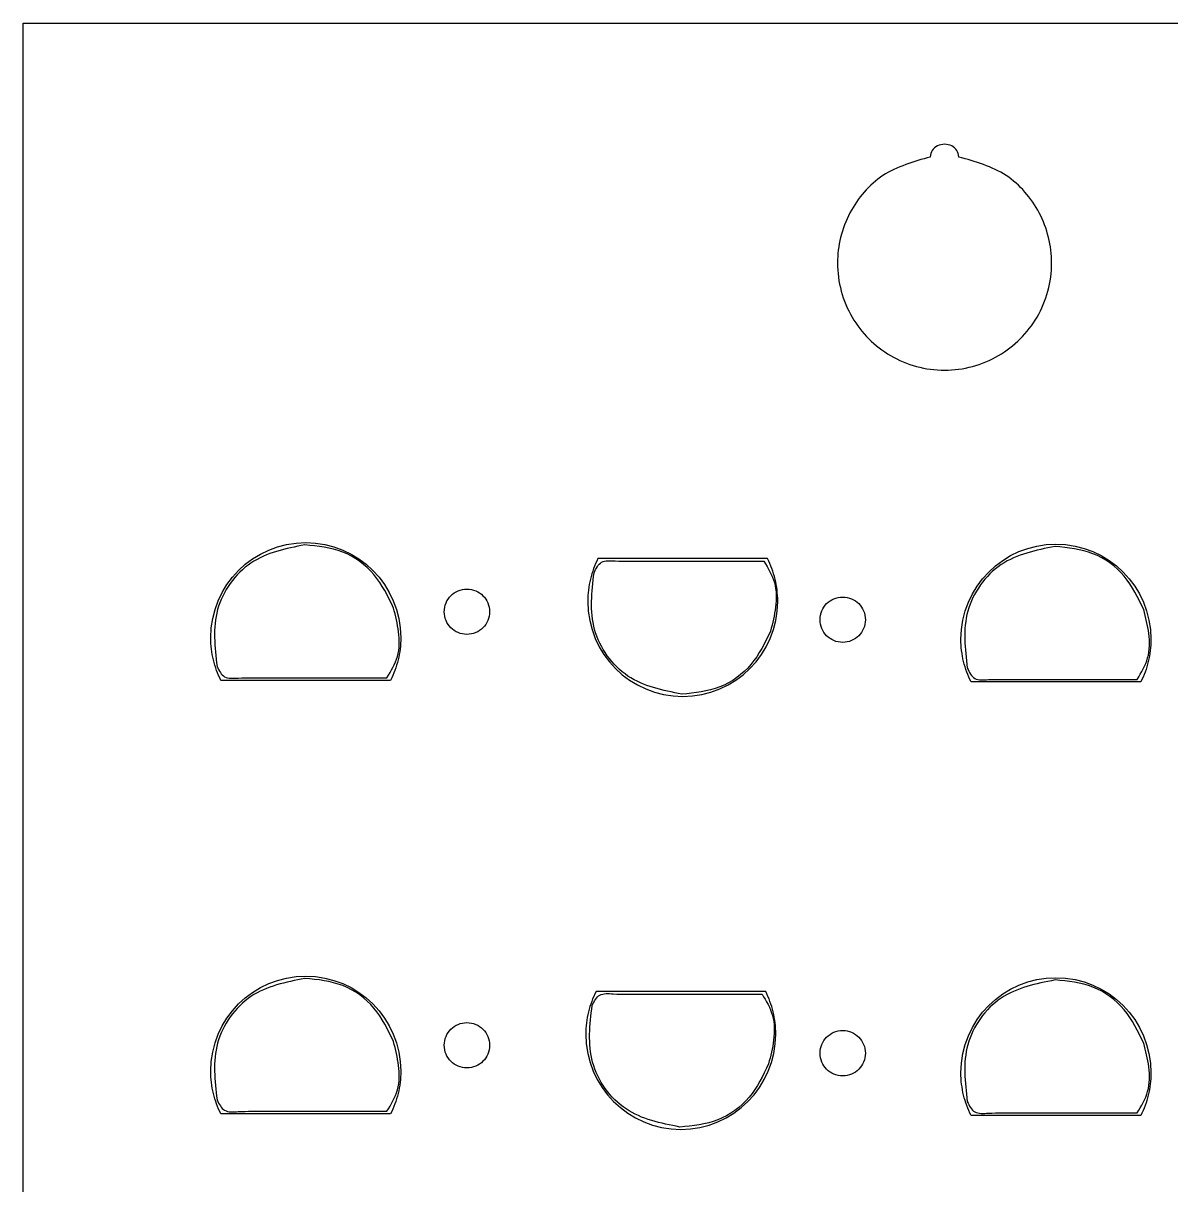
# Model space of a CAD drawing. Extents: x -830 to 230, y -333 to 309.
# Drawn here: x -829.6 to -680.3, y 157.7 to 308.8 of the extents above; entities that cross this region are included whole.
import ezdxf

# ---------------------------------------------------------------- set-up
doc = ezdxf.new("R2010")
doc.units = 0
doc.layers.add('newlayer', color=7, linetype='CONTINUOUS')

msp = doc.modelspace()

# ---------------------------------------------------------------- linework, layer by layer
at = {"layer": 'newlayer', "color": 7}
for p, q in [((-829.578506, 308.78322), (-571.241233, 308.78322)), ((-829.578506, 6.708189), (-829.578506, 308.78322)), ((-709.753611, 293.046369), (-709.753611, 293.046369)), ((-798.723884, 239.757829), (-797.644018, 240.278645)), ((-797.644018, 240.278645), (-796.509089, 240.69455)), ((-796.509089, 240.69455), (-795.32528, 240.999327)), ((-795.32528, 240.999327), (-794.098798, 241.186754)), ((-794.098798, 241.186754), (-792.835854, 241.250612)), ((-792.835854, 241.250612), (-791.572938, 241.186754)), ((-791.572938, 241.186754), (-790.346456, 240.999327)), ((-790.346456, 240.999327), (-789.162647, 240.69455)), ((-789.162647, 240.69455), (-788.027719, 240.278645)), ((-788.027719, 240.278645), (-786.947852, 239.757829)), ((-700.075985, 240.072013), (-698.941057, 240.487918)), ((-698.941057, 240.487918), (-697.757248, 240.792696)), ((-697.757248, 240.792696), (-696.530766, 240.980122)), ((-696.530766, 240.980122), (-695.267822, 241.043981)), ((-695.267822, 241.043981), (-694.004906, 240.980122)), ((-694.004906, 240.980122), (-692.778424, 240.792696)), ((-692.778424, 240.792696), (-691.594615, 240.487918)), ((-691.594615, 240.487918), (-690.459686, 240.072013)), ((-800.693457, 238.42635), (-799.742424, 239.138326)), ((-799.742424, 239.138326), (-798.723884, 239.757829)), ((-786.947852, 239.757829), (-785.929312, 239.138326)), ((-785.929312, 239.138326), (-784.978279, 238.42635)), ((-754.986298, 238.844338), (-755.131332, 238.523719)), ((-754.832684, 239.16015), (-754.986298, 238.844338)), ((-753.453577, 239.16015), (-754.832684, 239.16015)), ((-752.074442, 239.16015), (-753.453577, 239.16015)), ((-750.695307, 239.16015), (-752.074442, 239.16015)), ((-749.316171, 239.16015), (-750.695307, 239.16015)), ((-747.937064, 239.16015), (-749.316171, 239.16015)), ((-746.557929, 239.16015), (-747.937064, 239.16015)), ((-745.178794, 239.16015), (-746.557929, 239.16015)), ((-743.799658, 239.16015), (-745.178794, 239.16015)), ((-742.420551, 239.16015), (-743.799658, 239.16015)), ((-741.041416, 239.16015), (-742.420551, 239.16015)), ((-739.66228, 239.16015), (-741.041416, 239.16015)), ((-738.283145, 239.16015), (-739.66228, 239.16015)), ((-736.904038, 239.16015), (-738.283145, 239.16015)), ((-735.524903, 239.16015), (-736.904038, 239.16015)), ((-734.145767, 239.16015), (-735.524903, 239.16015)), ((-732.766632, 239.16015), (-734.145767, 239.16015)), ((-732.613244, 238.8444), (-732.766632, 239.16015)), ((-732.468634, 238.523815), (-732.613244, 238.8444)), ((-703.125425, 238.219718), (-702.174392, 238.931694)), ((-702.174392, 238.931694), (-701.155852, 239.551197)), ((-701.155852, 239.551197), (-700.075985, 240.072013)), ((-690.459686, 240.072013), (-689.37982, 239.551197)), ((-689.37982, 239.551197), (-688.36128, 238.931694)), ((-688.36128, 238.931694), (-687.410247, 238.219718)), ((-802.368107, 236.749876), (-801.570745, 237.628129)), ((-801.570745, 237.628129), (-800.693457, 238.42635)), ((-784.978279, 238.42635), (-784.100963, 237.628129)), ((-784.100963, 237.628129), (-783.303629, 236.749876)), ((-755.622116, 237.19592), (-755.721543, 236.853328)), ((-755.513179, 237.534395), (-755.622116, 237.19592)), ((-755.394956, 237.868611), (-755.513179, 237.534395)), ((-755.267617, 238.19843), (-755.394956, 237.868611)), ((-755.131332, 238.523719), (-755.267617, 238.19843)), ((-732.332941, 238.198534), (-732.468634, 238.523815)), ((-732.206308, 237.868698), (-732.332941, 238.198534)), ((-732.088932, 237.534451), (-732.206308, 237.868698)), ((-731.980925, 237.195937), (-732.088932, 237.534451)), ((-731.882486, 236.853297), (-731.980925, 237.195937)), ((-704.800075, 236.543245), (-704.002712, 237.421498)), ((-704.002712, 237.421498), (-703.125425, 238.219718)), ((-687.410247, 238.219718), (-686.532931, 237.421498)), ((-686.532931, 237.421498), (-685.735597, 236.543245)), ((-803.698164, 234.778168), (-803.079307, 235.797817)), ((-803.079307, 235.797817), (-802.368107, 236.749876)), ((-783.303629, 236.749876), (-782.592401, 235.797817)), ((-782.592401, 235.797817), (-781.973572, 234.778168)), ((-755.961037, 235.8022), (-756.020642, 235.444497)), ((-755.891187, 236.156329), (-755.961037, 235.8022)), ((-755.811318, 236.50675), (-755.891187, 236.156329)), ((-755.721543, 236.853328), (-755.811318, 236.50675)), ((-731.793756, 236.506669), (-731.882486, 236.853297)), ((-731.714874, 236.156199), (-731.793756, 236.506669)), ((-731.645984, 235.802027), (-731.714874, 236.156199)), ((-731.587282, 235.444299), (-731.645984, 235.802027)), ((-705.511303, 235.591185), (-704.800075, 236.543245)), ((-685.735597, 236.543245), (-685.024369, 235.591185)), ((-804.218412, 233.697149), (-803.698164, 234.778168)), ((-781.973572, 234.778168), (-781.453324, 233.697149)), ((-774.320355, 233.906369), (-774.150513, 234.133468)), ((-774.150513, 234.133468), (-773.960126, 234.342958)), ((-773.960126, 234.342958), (-773.750633, 234.533359)), ((-773.750633, 234.533359), (-773.523528, 234.703181)), ((-773.523528, 234.703181), (-773.280309, 234.850947)), ((-773.280309, 234.850947), (-773.022443, 234.97517)), ((-773.022443, 234.97517), (-772.751397, 235.074371)), ((-772.751397, 235.074371), (-772.468695, 235.14706)), ((-772.468695, 235.14706), (-772.175776, 235.191764)), ((-772.175776, 235.191764), (-771.874165, 235.206976)), ((-771.874165, 235.206976), (-771.572526, 235.191764)), ((-771.572526, 235.191764), (-771.279636, 235.14706)), ((-771.279636, 235.14706), (-770.996906, 235.074371)), ((-770.996906, 235.074371), (-770.725888, 234.97517)), ((-770.725888, 234.97517), (-770.467993, 234.850947)), ((-770.467993, 234.850947), (-770.224774, 234.703181)), ((-770.224774, 234.703181), (-769.99767, 234.533359)), ((-769.99767, 234.533359), (-769.788176, 234.342958)), ((-769.788176, 234.342958), (-769.597789, 234.133468)), ((-769.597789, 234.133468), (-769.427976, 233.906369)), ((-756.136071, 234.351349), (-756.153005, 233.98074)), ((-756.108414, 234.718935), (-756.136071, 234.351349)), ((-756.069834, 235.083365), (-756.108414, 234.718935)), ((-756.020642, 235.444497), (-756.069834, 235.083365)), ((-731.538909, 235.083154), (-731.587282, 235.444299)), ((-731.501006, 234.718734), (-731.538909, 235.083154)), ((-731.473631, 234.351182), (-731.501006, 234.718734)), ((-731.457262, 233.980639), (-731.473631, 234.351182)), ((-723.877874, 234.041748), (-723.595172, 234.114437)), ((-723.595172, 234.114437), (-723.302282, 234.159141)), ((-723.302282, 234.159141), (-723.000642, 234.174353)), ((-723.000642, 234.174353), (-722.699032, 234.159141)), ((-722.699032, 234.159141), (-722.406113, 234.114437)), ((-722.406113, 234.114437), (-722.123411, 234.041748)), ((-706.65038, 233.490517), (-706.130132, 234.571536)), ((-706.130132, 234.571536), (-705.511303, 235.591185)), ((-685.024369, 235.591185), (-684.40554, 234.571536)), ((-684.40554, 234.571536), (-683.885292, 233.490517)), ((-804.633872, 232.560982), (-804.218412, 233.697149)), ((-781.453324, 233.697149), (-781.037864, 232.560982)), ((-774.808938, 232.558617), (-774.764234, 232.851524)), ((-774.764234, 232.851524), (-774.691533, 233.134234)), ((-774.691533, 233.134234), (-774.592332, 233.405269)), ((-774.592332, 233.405269), (-774.468098, 233.663141)), ((-774.468098, 233.663141), (-774.320355, 233.906369)), ((-769.427976, 233.906369), (-769.280204, 233.663141)), ((-769.280204, 233.663141), (-769.155998, 233.405269)), ((-769.155998, 233.405269), (-769.056797, 233.134234)), ((-769.056797, 233.134234), (-768.984097, 232.851524)), ((-768.984097, 232.851524), (-768.939393, 232.558617)), ((-756.153005, 233.98074), (-756.158649, 233.607247)), ((-756.158649, 233.607247), (-756.158536, 233.607247)), ((-756.158536, 233.607247), (-756.094754, 232.342954)), ((-731.5154, 232.342954), (-731.451618, 233.607247)), ((-731.451618, 233.607247), (-731.457262, 233.980639)), ((-725.718809, 232.372646), (-725.594603, 232.630518)), ((-725.594603, 232.630518), (-725.446832, 232.873746)), ((-725.446832, 232.873746), (-725.277019, 233.100845)), ((-725.277019, 233.100845), (-725.086603, 233.310338)), ((-725.086603, 233.310338), (-724.877138, 233.500737)), ((-724.877138, 233.500737), (-724.650034, 233.670558)), ((-724.650034, 233.670558), (-724.406815, 233.818324)), ((-724.406815, 233.818324), (-724.14892, 233.942547)), ((-724.14892, 233.942547), (-723.877874, 234.041748)), ((-722.123411, 234.041748), (-721.852365, 233.942547)), ((-721.852365, 233.942547), (-721.594498, 233.818324)), ((-721.594498, 233.818324), (-721.351279, 233.670558)), ((-721.351279, 233.670558), (-721.124175, 233.500737)), ((-721.124175, 233.500737), (-720.914682, 233.310338)), ((-720.914682, 233.310338), (-720.724294, 233.100845)), ((-720.724294, 233.100845), (-720.554453, 232.873746)), ((-720.554453, 232.873746), (-720.40671, 232.630518)), ((-720.40671, 232.630518), (-720.282476, 232.372646)), ((-707.06584, 232.35435), (-706.65038, 233.490517)), ((-683.885292, 233.490517), (-683.469832, 232.35435)), ((-805.125531, 230.148083), (-804.938305, 231.375888)), ((-804.938305, 231.375888), (-804.633872, 232.560982)), ((-781.037864, 232.560982), (-780.733431, 231.375888)), ((-780.733431, 231.375888), (-780.546205, 230.148083)), ((-774.824178, 232.256995), (-774.808938, 232.558617)), ((-774.808938, 231.955375), (-774.824178, 232.256995)), ((-774.764234, 231.662468), (-774.808938, 231.955375)), ((-774.691533, 231.379758), (-774.764234, 231.662468)), ((-774.592332, 231.108723), (-774.691533, 231.379758)), ((-774.468098, 230.850851), (-774.592332, 231.108723)), ((-769.155998, 231.108723), (-769.280204, 230.850851)), ((-769.056797, 231.379758), (-769.155998, 231.108723)), ((-768.984097, 231.662468), (-769.056797, 231.379758)), ((-768.939393, 231.955375), (-768.984097, 231.662468)), ((-768.939393, 232.558617), (-768.924153, 232.256995)), ((-768.924153, 232.256995), (-768.939393, 231.955375)), ((-756.094754, 232.342954), (-755.907528, 231.115152)), ((-755.907528, 231.115152), (-755.603066, 229.930055)), ((-732.007087, 229.930055), (-731.702626, 231.115149)), ((-731.702626, 231.115149), (-731.5154, 232.342954)), ((-725.950655, 231.224372), (-725.935415, 231.525994)), ((-725.935415, 230.922752), (-725.950655, 231.224372)), ((-725.935415, 231.525994), (-725.890711, 231.818901)), ((-725.890711, 231.818901), (-725.81801, 232.101611)), ((-725.81801, 232.101611), (-725.718809, 232.372646)), ((-720.282476, 232.372646), (-720.183274, 232.101611)), ((-720.183274, 232.101611), (-720.110574, 231.818901)), ((-720.110574, 231.818901), (-720.06587, 231.525994)), ((-720.06587, 231.525994), (-720.05063, 231.224372)), ((-720.05063, 231.224372), (-720.06587, 230.922752)), ((-707.557499, 229.941452), (-707.370273, 231.169254)), ((-707.370273, 231.169254), (-707.06584, 232.35435)), ((-683.469832, 232.35435), (-683.165399, 231.169254)), ((-683.165399, 231.169254), (-682.978173, 229.941452)), ((-805.189313, 228.88379), (-805.125531, 230.148083)), ((-780.546205, 230.148083), (-780.482395, 228.88379)), ((-774.320355, 230.607623), (-774.468098, 230.850851)), ((-774.150513, 230.380522), (-774.320355, 230.607623)), ((-773.960126, 230.171031), (-774.150513, 230.380522)), ((-773.750633, 229.980632), (-773.960126, 230.171031)), ((-773.523528, 229.810808), (-773.750633, 229.980632)), ((-773.280309, 229.663045), (-773.523528, 229.810808)), ((-773.022443, 229.538822), (-773.280309, 229.663045)), ((-770.467993, 229.663045), (-770.725888, 229.538822)), ((-770.224774, 229.810808), (-770.467993, 229.663045)), ((-769.99767, 229.980632), (-770.224774, 229.810808)), ((-769.788176, 230.171031), (-769.99767, 229.980632)), ((-769.597789, 230.380522), (-769.788176, 230.171031)), ((-769.427976, 230.607623), (-769.597789, 230.380522)), ((-769.280204, 230.850851), (-769.427976, 230.607623)), ((-755.603066, 229.930055), (-755.187607, 228.793888)), ((-732.422547, 228.793888), (-732.007087, 229.930055)), ((-725.890711, 230.629845), (-725.935415, 230.922752)), ((-725.81801, 230.347135), (-725.890711, 230.629845)), ((-725.718809, 230.0761), (-725.81801, 230.347135)), ((-725.594603, 229.818228), (-725.718809, 230.0761)), ((-725.446832, 229.575), (-725.594603, 229.818228)), ((-720.40671, 229.818228), (-720.554453, 229.575)), ((-720.282476, 230.0761), (-720.40671, 229.818228)), ((-720.183274, 230.347135), (-720.282476, 230.0761)), ((-720.110574, 230.629845), (-720.183274, 230.347135)), ((-720.06587, 230.922752), (-720.110574, 230.629845)), ((-707.621281, 228.677158), (-707.557499, 229.941452)), ((-682.978173, 229.941452), (-682.914362, 228.677158)), ((-805.18381, 228.510297), (-805.189454, 228.88379)), ((-805.189454, 228.88379), (-805.189313, 228.88379)), ((-805.166877, 228.139688), (-805.18381, 228.510297)), ((-805.139219, 227.772102), (-805.166877, 228.139688)), ((-780.504408, 228.139855), (-780.531784, 227.772303)), ((-780.488039, 228.510399), (-780.504408, 228.139855)), ((-780.482395, 228.88379), (-780.488039, 228.510399)), ((-772.751397, 229.439621), (-773.022443, 229.538822)), ((-772.468695, 229.366929), (-772.751397, 229.439621)), ((-772.175776, 229.322225), (-772.468695, 229.366929)), ((-771.874165, 229.307013), (-772.175776, 229.322225)), ((-771.572526, 229.322225), (-771.874165, 229.307013)), ((-771.279636, 229.366929), (-771.572526, 229.322225)), ((-770.996906, 229.439621), (-771.279636, 229.366929)), ((-770.725888, 229.538822), (-770.996906, 229.439621)), ((-755.187607, 228.793888), (-754.667359, 227.71287)), ((-732.942795, 227.71287), (-732.422547, 228.793888)), ((-725.277019, 229.347899), (-725.446832, 229.575)), ((-725.086603, 229.138408), (-725.277019, 229.347899)), ((-724.877138, 228.94801), (-725.086603, 229.138408)), ((-724.650034, 228.778185), (-724.877138, 228.94801)), ((-724.406815, 228.630422), (-724.650034, 228.778185)), ((-724.14892, 228.506199), (-724.406815, 228.630422)), ((-723.877874, 228.406998), (-724.14892, 228.506199)), ((-723.595172, 228.334306), (-723.877874, 228.406998)), ((-723.302282, 228.289602), (-723.595172, 228.334306)), ((-723.000642, 228.274362), (-723.302282, 228.289602)), ((-722.699032, 228.289602), (-723.000642, 228.274362)), ((-722.406113, 228.334306), (-722.699032, 228.289602)), ((-722.123411, 228.406998), (-722.406113, 228.334306)), ((-721.852365, 228.506199), (-722.123411, 228.406998)), ((-721.594498, 228.630422), (-721.852365, 228.506199)), ((-721.351279, 228.778185), (-721.594498, 228.630422)), ((-721.124175, 228.94801), (-721.351279, 228.778185)), ((-720.914682, 229.138408), (-721.124175, 228.94801)), ((-720.724294, 229.347899), (-720.914682, 229.138408)), ((-720.554453, 229.575), (-720.724294, 229.347899)), ((-707.61606, 228.303665), (-707.621704, 228.677158)), ((-707.621704, 228.677158), (-707.621281, 228.677158)), ((-707.599127, 227.933057), (-707.61606, 228.303665)), ((-682.920007, 228.303767), (-682.936376, 227.933223)), ((-682.914362, 228.677158), (-682.920007, 228.303767)), ((-805.100639, 227.407672), (-805.139219, 227.772102)), ((-805.051448, 227.04654), (-805.100639, 227.407672)), ((-804.991842, 226.688838), (-805.051448, 227.04654)), ((-804.921992, 226.334708), (-804.991842, 226.688838)), ((-780.676789, 226.68901), (-780.745652, 226.334838)), ((-780.618087, 227.046738), (-780.676789, 226.68901)), ((-780.569686, 227.407883), (-780.618087, 227.046738)), ((-780.531784, 227.772303), (-780.569686, 227.407883)), ((-754.667359, 227.71287), (-754.04853, 226.693221)), ((-754.04853, 226.693221), (-753.33733, 225.741161)), ((-734.272824, 225.741161), (-733.561624, 226.693221)), ((-733.561624, 226.693221), (-732.942795, 227.71287)), ((-707.571187, 227.565471), (-707.599127, 227.933057)), ((-707.532607, 227.20104), (-707.571187, 227.565471)), ((-707.483416, 226.839908), (-707.532607, 227.20104)), ((-707.42381, 226.482206), (-707.483416, 226.839908)), ((-683.050055, 226.840106), (-683.108757, 226.482378)), ((-683.001654, 227.201252), (-683.050055, 226.840106)), ((-682.963751, 227.565671), (-683.001654, 227.201252)), ((-682.936376, 227.933223), (-682.963751, 227.565671)), ((-804.842095, 225.984287), (-804.921992, 226.334708)), ((-804.752349, 225.637709), (-804.842095, 225.984287)), ((-804.652894, 225.295117), (-804.752349, 225.637709)), ((-804.543984, 224.956642), (-804.652894, 225.295117)), ((-781.011731, 225.2951), (-781.119709, 224.956586)), ((-780.913292, 225.63774), (-781.011731, 225.2951)), ((-780.824533, 225.984369), (-780.913292, 225.63774)), ((-780.745652, 226.334838), (-780.824533, 225.984369)), ((-753.33733, 225.741161), (-752.539968, 224.862908)), ((-735.070186, 224.862908), (-734.272824, 225.741161)), ((-707.35396, 226.128076), (-707.42381, 226.482206)), ((-707.274063, 225.777655), (-707.35396, 226.128076)), ((-707.184316, 225.431078), (-707.274063, 225.777655)), ((-707.084861, 225.088485), (-707.184316, 225.431078)), ((-706.975952, 224.75001), (-707.084861, 225.088485)), ((-683.443698, 225.088468), (-683.551677, 224.749954)), ((-683.345259, 225.431109), (-683.443698, 225.088468)), ((-683.2565, 225.777737), (-683.345259, 225.431109)), ((-683.177619, 226.128206), (-683.2565, 225.777737)), ((-683.108757, 226.482378), (-683.177619, 226.128206)), ((-804.425761, 224.622426), (-804.543984, 224.956642)), ((-804.298394, 224.292607), (-804.425761, 224.622426)), ((-804.162109, 223.967318), (-804.298394, 224.292607)), ((-804.017075, 223.646699), (-804.162109, 223.967318)), ((-803.86349, 223.330887), (-804.017075, 223.646699)), ((-781.64405, 223.646637), (-781.797437, 223.330887)), ((-781.499411, 223.967222), (-781.64405, 223.646637)), ((-781.363718, 224.292503), (-781.499411, 223.967222)), ((-781.237113, 224.622339), (-781.363718, 224.292503)), ((-781.119709, 224.956586), (-781.237113, 224.622339)), ((-752.539968, 224.862908), (-751.662652, 224.064687)), ((-751.662652, 224.064687), (-750.711619, 223.352711)), ((-736.898506, 223.352711), (-735.947474, 224.064687)), ((-735.947474, 224.064687), (-735.070186, 224.862908)), ((-706.857729, 224.415794), (-706.975952, 224.75001)), ((-706.730362, 224.085975), (-706.857729, 224.415794)), ((-706.594077, 223.760686), (-706.730362, 224.085975)), ((-706.449043, 223.440068), (-706.594077, 223.760686)), ((-683.931378, 223.76059), (-684.076017, 223.440005)), ((-683.795686, 224.085871), (-683.931378, 223.76059)), ((-683.669081, 224.415707), (-683.795686, 224.085871)), ((-683.551677, 224.749954), (-683.669081, 224.415707)), ((-802.484354, 223.330887), (-803.86349, 223.330887)), ((-801.105219, 223.330887), (-802.484354, 223.330887)), ((-799.726112, 223.330887), (-801.105219, 223.330887)), ((-798.346977, 223.330887), (-799.726112, 223.330887)), ((-796.967841, 223.330887), (-798.346977, 223.330887)), ((-795.588706, 223.330887), (-796.967841, 223.330887)), ((-794.209599, 223.330887), (-795.588706, 223.330887)), ((-792.830464, 223.330887), (-794.209599, 223.330887)), ((-791.451328, 223.330887), (-792.830464, 223.330887)), ((-790.072193, 223.330887), (-791.451328, 223.330887)), ((-788.693086, 223.330887), (-790.072193, 223.330887)), ((-787.31395, 223.330887), (-788.693086, 223.330887)), ((-785.934815, 223.330887), (-787.31395, 223.330887)), ((-784.55568, 223.330887), (-785.934815, 223.330887)), ((-783.176573, 223.330887), (-784.55568, 223.330887)), ((-781.797437, 223.330887), (-783.176573, 223.330887)), ((-750.711619, 223.352711), (-749.693079, 222.733208)), ((-749.693079, 222.733208), (-748.61324, 222.212392)), ((-748.61324, 222.212392), (-747.478284, 221.796487)), ((-740.131842, 221.796487), (-738.996913, 222.212392)), ((-738.996913, 222.212392), (-737.917075, 222.733208)), ((-737.917075, 222.733208), (-736.898506, 223.352711)), ((-706.295458, 223.124255), (-706.449043, 223.440068)), ((-704.916322, 223.124255), (-706.295458, 223.124255)), ((-703.537187, 223.124255), (-704.916322, 223.124255)), ((-702.15808, 223.124255), (-703.537187, 223.124255)), ((-700.778944, 223.124255), (-702.15808, 223.124255)), ((-699.399809, 223.124255), (-700.778944, 223.124255)), ((-698.020674, 223.124255), (-699.399809, 223.124255)), ((-696.641567, 223.124255), (-698.020674, 223.124255)), ((-695.262431, 223.124255), (-696.641567, 223.124255)), ((-693.883296, 223.124255), (-695.262431, 223.124255)), ((-692.504161, 223.124255), (-693.883296, 223.124255)), ((-691.125054, 223.124255), (-692.504161, 223.124255)), ((-689.745918, 223.124255), (-691.125054, 223.124255)), ((-688.366783, 223.124255), (-689.745918, 223.124255)), ((-686.987648, 223.124255), (-688.366783, 223.124255)), ((-685.60854, 223.124255), (-686.987648, 223.124255)), ((-684.229405, 223.124255), (-685.60854, 223.124255)), ((-684.076017, 223.440005), (-684.229405, 223.124255)), ((-747.478284, 221.796487), (-746.294474, 221.49171)), ((-746.294474, 221.49171), (-745.067993, 221.304283)), ((-745.067993, 221.304283), (-743.805077, 221.240425)), ((-743.805077, 221.240425), (-742.542161, 221.304283)), ((-742.542161, 221.304283), (-741.315679, 221.49171)), ((-741.315679, 221.49171), (-740.131842, 221.796487)), ((-797.644018, 183.907736), (-796.509089, 184.323641)), ((-796.509089, 184.323641), (-795.32528, 184.628419)), ((-795.32528, 184.628419), (-794.098798, 184.815845)), ((-794.098798, 184.815845), (-792.835854, 184.879704)), ((-792.835854, 184.879704), (-791.572938, 184.815845)), ((-791.572938, 184.815845), (-790.346456, 184.628419)), ((-790.346456, 184.628419), (-789.162647, 184.323641)), ((-789.162647, 184.323641), (-788.027719, 183.907736)), ((-698.941057, 184.117021), (-697.757248, 184.421798)), ((-697.757248, 184.421798), (-696.530766, 184.609225)), ((-696.530766, 184.609225), (-695.267822, 184.673083)), ((-695.267822, 184.673083), (-694.004906, 184.609225)), ((-694.004906, 184.609225), (-692.778424, 184.421798)), ((-692.778424, 184.421798), (-691.594615, 184.117021)), ((-800.693457, 182.055441), (-799.742424, 182.767417)), ((-799.742424, 182.767417), (-798.723884, 183.38692)), ((-798.723884, 183.38692), (-797.644018, 183.907736)), ((-788.027719, 183.907736), (-786.947852, 183.38692)), ((-786.947852, 183.38692), (-785.929312, 182.767417)), ((-785.929312, 182.767417), (-784.978279, 182.055441)), ((-755.08389, 182.872819), (-755.237504, 182.557006)), ((-753.704783, 182.872819), (-755.08389, 182.872819)), ((-752.325648, 182.872819), (-753.704783, 182.872819)), ((-750.946513, 182.872819), (-752.325648, 182.872819)), ((-749.567377, 182.872819), (-750.946513, 182.872819)), ((-748.18827, 182.872819), (-749.567377, 182.872819)), ((-746.809135, 182.872819), (-748.18827, 182.872819)), ((-745.43, 182.872819), (-746.809135, 182.872819)), ((-744.050864, 182.872819), (-745.43, 182.872819)), ((-742.671757, 182.872819), (-744.050864, 182.872819)), ((-741.292622, 182.872819), (-742.671757, 182.872819)), ((-739.913486, 182.872819), (-741.292622, 182.872819)), ((-738.534351, 182.872819), (-739.913486, 182.872819)), ((-737.155244, 182.872819), (-738.534351, 182.872819)), ((-735.776109, 182.872819), (-737.155244, 182.872819)), ((-734.396973, 182.872819), (-735.776109, 182.872819)), ((-733.017838, 182.872819), (-734.396973, 182.872819)), ((-732.86445, 182.557069), (-733.017838, 182.872819)), ((-702.174392, 182.560797), (-701.155852, 183.1803)), ((-701.155852, 183.1803), (-700.075985, 183.701116)), ((-700.075985, 183.701116), (-698.941057, 184.117021)), ((-691.594615, 184.117021), (-690.459686, 183.701116)), ((-690.459686, 183.701116), (-689.37982, 183.1803)), ((-689.37982, 183.1803), (-688.36128, 182.560797)), ((-802.368107, 180.378968), (-801.570745, 181.257221)), ((-801.570745, 181.257221), (-800.693457, 182.055441)), ((-784.978279, 182.055441), (-784.100963, 181.257221)), ((-784.100963, 181.257221), (-783.303629, 180.378968)), ((-755.764385, 181.247064), (-755.873322, 180.908589)), ((-755.646162, 181.58128), (-755.764385, 181.247064)), ((-755.518823, 181.911099), (-755.646162, 181.58128)), ((-755.382538, 182.236388), (-755.518823, 181.911099)), ((-755.237504, 182.557006), (-755.382538, 182.236388)), ((-732.71984, 182.236484), (-732.86445, 182.557069)), ((-732.584147, 181.911203), (-732.71984, 182.236484)), ((-732.457514, 181.581367), (-732.584147, 181.911203)), ((-732.340138, 181.24712), (-732.457514, 181.581367)), ((-732.232131, 180.908606), (-732.340138, 181.24712)), ((-704.002712, 181.0506), (-703.125425, 181.848821)), ((-703.125425, 181.848821), (-702.174392, 182.560797)), ((-688.36128, 182.560797), (-687.410247, 181.848821)), ((-687.410247, 181.848821), (-686.532931, 181.0506)), ((-803.079307, 179.426908), (-802.368107, 180.378968)), ((-783.303629, 180.378968), (-782.592401, 179.426908)), ((-756.142393, 179.868998), (-756.212243, 179.514868)), ((-756.062524, 180.219419), (-756.142393, 179.868998)), ((-755.972749, 180.565996), (-756.062524, 180.219419)), ((-755.873322, 180.908589), (-755.972749, 180.565996)), ((-732.133692, 180.565965), (-732.232131, 180.908606)), ((-732.044962, 180.219337), (-732.133692, 180.565965)), ((-731.96608, 179.868868), (-732.044962, 180.219337)), ((-731.89719, 179.514696), (-731.96608, 179.868868)), ((-705.511303, 179.220287), (-704.800075, 180.172347)), ((-704.800075, 180.172347), (-704.002712, 181.0506)), ((-686.532931, 181.0506), (-685.735597, 180.172347)), ((-685.735597, 180.172347), (-685.024369, 179.220287)), ((-804.218412, 177.326241), (-803.698164, 178.407259)), ((-803.698164, 178.407259), (-803.079307, 179.426908)), ((-782.592401, 179.426908), (-781.973572, 178.407259)), ((-781.973572, 178.407259), (-781.453324, 177.326241)), ((-773.750633, 178.162462), (-773.523528, 178.332284)), ((-773.523528, 178.332284), (-773.280309, 178.48005)), ((-773.280309, 178.48005), (-773.022443, 178.604273)), ((-773.022443, 178.604273), (-772.751397, 178.703474)), ((-772.751397, 178.703474), (-772.468695, 178.776163)), ((-772.468695, 178.776163), (-772.175776, 178.820867)), ((-772.175776, 178.820867), (-771.874165, 178.836079)), ((-771.874165, 178.836079), (-771.572526, 178.820867)), ((-771.572526, 178.820867), (-771.279636, 178.776163)), ((-771.279636, 178.776163), (-770.996906, 178.703474)), ((-770.996906, 178.703474), (-770.725888, 178.604273)), ((-770.725888, 178.604273), (-770.467993, 178.48005)), ((-770.467993, 178.48005), (-770.224774, 178.332284)), ((-770.224774, 178.332284), (-769.99767, 178.162462)), ((-756.35962, 178.431603), (-756.38756, 178.064017)), ((-756.32104, 178.796034), (-756.35962, 178.431603)), ((-756.271848, 179.157166), (-756.32104, 178.796034)), ((-756.212243, 179.514868), (-756.271848, 179.157166)), ((-731.838488, 179.156968), (-731.89719, 179.514696)), ((-731.790115, 178.795822), (-731.838488, 179.156968)), ((-731.752212, 178.431403), (-731.790115, 178.795822)), ((-731.724837, 178.063851), (-731.752212, 178.431403)), ((-706.130132, 178.200638), (-705.511303, 179.220287)), ((-685.024369, 179.220287), (-684.40554, 178.200638)), ((-804.633872, 176.190073), (-804.218412, 177.326241)), ((-781.453324, 177.326241), (-781.037864, 176.190073)), ((-774.764234, 176.480627), (-774.691533, 176.763337)), ((-774.691533, 176.763337), (-774.592332, 177.034372)), ((-774.592332, 177.034372), (-774.468098, 177.292244)), ((-774.468098, 177.292244), (-774.320355, 177.535472)), ((-774.320355, 177.535472), (-774.150513, 177.76257)), ((-774.150513, 177.76257), (-773.960126, 177.972064)), ((-773.960126, 177.972064), (-773.750633, 178.162462)), ((-769.99767, 178.162462), (-769.788176, 177.972064)), ((-769.788176, 177.972064), (-769.597789, 177.76257)), ((-769.597789, 177.76257), (-769.427976, 177.535472)), ((-769.427976, 177.535472), (-769.280204, 177.292244)), ((-769.280204, 177.292244), (-769.155998, 177.034372)), ((-769.155998, 177.034372), (-769.056797, 176.763337)), ((-769.056797, 176.763337), (-768.984097, 176.480627)), ((-756.404493, 177.693409), (-756.410137, 177.319916)), ((-756.410137, 177.319916), (-756.409742, 177.319916)), ((-756.409742, 177.319916), (-756.34596, 176.055622)), ((-756.38756, 178.064017), (-756.404493, 177.693409)), ((-731.766606, 176.055622), (-731.702824, 177.319916)), ((-731.708468, 177.693307), (-731.724837, 178.063851)), ((-731.702824, 177.319916), (-731.708468, 177.693307)), ((-725.446832, 176.502849), (-725.277019, 176.729947)), ((-725.277019, 176.729947), (-725.086603, 176.939438)), ((-725.086603, 176.939438), (-724.877138, 177.129839)), ((-724.877138, 177.129839), (-724.650034, 177.299661)), ((-724.650034, 177.299661), (-724.406815, 177.447427)), ((-724.406815, 177.447427), (-724.14892, 177.57165)), ((-724.14892, 177.57165), (-723.877874, 177.670851)), ((-723.877874, 177.670851), (-723.595172, 177.74354)), ((-723.595172, 177.74354), (-723.302282, 177.788244)), ((-723.302282, 177.788244), (-723.000642, 177.803456)), ((-723.000642, 177.803456), (-722.699032, 177.788244)), ((-722.699032, 177.788244), (-722.406113, 177.74354)), ((-722.406113, 177.74354), (-722.123411, 177.670851)), ((-722.123411, 177.670851), (-721.852365, 177.57165)), ((-721.852365, 177.57165), (-721.594498, 177.447427)), ((-721.594498, 177.447427), (-721.351279, 177.299661)), ((-721.351279, 177.299661), (-721.124175, 177.129839)), ((-721.124175, 177.129839), (-720.914682, 176.939438)), ((-720.914682, 176.939438), (-720.724294, 176.729947)), ((-720.724294, 176.729947), (-720.554453, 176.502849)), ((-707.06584, 175.983453), (-706.65038, 177.11962)), ((-706.65038, 177.11962), (-706.130132, 178.200638)), ((-684.40554, 178.200638), (-683.885292, 177.11962)), ((-683.885292, 177.11962), (-683.469832, 175.983453)), ((-804.938305, 175.004977), (-804.633872, 176.190073)), ((-781.037864, 176.190073), (-780.733431, 175.00498)), ((-774.824178, 175.886097), (-774.808938, 176.187719)), ((-774.808938, 175.584478), (-774.824178, 175.886097)), ((-774.808938, 176.187719), (-774.764234, 176.480627)), ((-774.764234, 175.291571), (-774.808938, 175.584478)), ((-774.691533, 175.00886), (-774.764234, 175.291571)), ((-768.984097, 175.291571), (-769.056797, 175.00886)), ((-768.984097, 176.480627), (-768.939393, 176.187719)), ((-768.939393, 175.584478), (-768.984097, 175.291571)), ((-768.939393, 176.187719), (-768.924153, 175.886097)), ((-768.924153, 175.886097), (-768.939393, 175.584478)), ((-756.34596, 176.055622), (-756.158734, 174.82782)), ((-731.953832, 174.827818), (-731.766606, 176.055622)), ((-725.935415, 175.155097), (-725.890711, 175.448004)), ((-725.890711, 175.448004), (-725.81801, 175.730714)), ((-725.81801, 175.730714), (-725.718809, 176.001749)), ((-725.718809, 176.001749), (-725.594603, 176.259621)), ((-725.594603, 176.259621), (-725.446832, 176.502849)), ((-720.554453, 176.502849), (-720.40671, 176.259621)), ((-720.40671, 176.259621), (-720.282476, 176.001749)), ((-720.282476, 176.001749), (-720.183274, 175.730714)), ((-720.183274, 175.730714), (-720.110574, 175.448004)), ((-720.110574, 175.448004), (-720.06587, 175.155097)), ((-707.370273, 174.798356), (-707.06584, 175.983453)), ((-683.469832, 175.983453), (-683.165399, 174.798356)), ((-805.189313, 172.512881), (-805.125531, 173.777175)), ((-805.125531, 173.777175), (-804.938305, 175.004977)), ((-780.733431, 175.00498), (-780.546205, 173.777175)), ((-780.546205, 173.777175), (-780.482395, 172.512881)), ((-774.592332, 174.737825), (-774.691533, 175.00886)), ((-774.468098, 174.479953), (-774.592332, 174.737825)), ((-774.320355, 174.236726), (-774.468098, 174.479953)), ((-774.150513, 174.009624), (-774.320355, 174.236726)), ((-773.960126, 173.800134), (-774.150513, 174.009624)), ((-773.750633, 173.609735), (-773.960126, 173.800134)), ((-769.788176, 173.800134), (-769.99767, 173.609735)), ((-769.597789, 174.009624), (-769.788176, 173.800134)), ((-769.427976, 174.236726), (-769.597789, 174.009624)), ((-769.280204, 174.479953), (-769.427976, 174.236726)), ((-769.155998, 174.737825), (-769.280204, 174.479953)), ((-769.056797, 175.00886), (-769.155998, 174.737825)), ((-756.158734, 174.82782), (-755.854272, 173.642724)), ((-732.258293, 173.642724), (-731.953832, 174.827818)), ((-725.950655, 174.853474), (-725.935415, 175.155097)), ((-725.935415, 174.551855), (-725.950655, 174.853474)), ((-725.890711, 174.258948), (-725.935415, 174.551855)), ((-725.81801, 173.976237), (-725.890711, 174.258948)), ((-725.718809, 173.705202), (-725.81801, 173.976237)), ((-725.594603, 173.44733), (-725.718809, 173.705202)), ((-720.282476, 173.705202), (-720.40671, 173.44733)), ((-720.183274, 173.976237), (-720.282476, 173.705202)), ((-720.110574, 174.258948), (-720.183274, 173.976237)), ((-720.06587, 174.551855), (-720.110574, 174.258948)), ((-720.06587, 175.155097), (-720.05063, 174.853474)), ((-720.05063, 174.853474), (-720.06587, 174.551855)), ((-707.557499, 173.570554), (-707.370273, 174.798356)), ((-683.165399, 174.798356), (-682.978173, 173.570554)), ((-805.18381, 172.139388), (-805.189454, 172.512881)), ((-805.189454, 172.512881), (-805.189313, 172.512881)), ((-780.482395, 172.512881), (-780.488039, 172.13949)), ((-773.523528, 173.439911), (-773.750633, 173.609735)), ((-773.280309, 173.292148), (-773.523528, 173.439911)), ((-773.022443, 173.167925), (-773.280309, 173.292148)), ((-772.751397, 173.068724), (-773.022443, 173.167925)), ((-772.468695, 172.996032), (-772.751397, 173.068724)), ((-772.175776, 172.951328), (-772.468695, 172.996032)), ((-771.874165, 172.936088), (-772.175776, 172.951328)), ((-771.572526, 172.951328), (-771.874165, 172.936088)), ((-771.279636, 172.996032), (-771.572526, 172.951328)), ((-770.996906, 173.068724), (-771.279636, 172.996032)), ((-770.725888, 173.167925), (-770.996906, 173.068724)), ((-770.467993, 173.292148), (-770.725888, 173.167925)), ((-770.224774, 173.439911), (-770.467993, 173.292148)), ((-769.99767, 173.609735), (-770.224774, 173.439911)), ((-755.854272, 173.642724), (-755.438813, 172.506557)), ((-755.438813, 172.506557), (-754.918565, 171.425538)), ((-733.194001, 171.425538), (-732.673753, 172.506557)), ((-732.673753, 172.506557), (-732.258293, 173.642724)), ((-725.446832, 173.204103), (-725.594603, 173.44733)), ((-725.277019, 172.977001), (-725.446832, 173.204103)), ((-725.086603, 172.767511), (-725.277019, 172.977001)), ((-724.877138, 172.577112), (-725.086603, 172.767511)), ((-724.650034, 172.407288), (-724.877138, 172.577112)), ((-724.406815, 172.259525), (-724.650034, 172.407288)), ((-724.14892, 172.135302), (-724.406815, 172.259525)), ((-721.594498, 172.259525), (-721.852365, 172.135302)), ((-721.351279, 172.407288), (-721.594498, 172.259525)), ((-721.124175, 172.577112), (-721.351279, 172.407288)), ((-720.914682, 172.767511), (-721.124175, 172.577112)), ((-720.724294, 172.977001), (-720.914682, 172.767511)), ((-720.554453, 173.204103), (-720.724294, 172.977001)), ((-720.40671, 173.44733), (-720.554453, 173.204103)), ((-707.61606, 171.932768), (-707.621704, 172.306261)), ((-707.621704, 172.306261), (-707.621281, 172.306261)), ((-707.621281, 172.306261), (-707.557499, 173.570554)), ((-682.978173, 173.570554), (-682.914362, 172.306261)), ((-682.914362, 172.306261), (-682.920007, 171.932869)), ((-805.166877, 171.76878), (-805.18381, 172.139388)), ((-805.139219, 171.401194), (-805.166877, 171.76878)), ((-805.100639, 171.036763), (-805.139219, 171.401194)), ((-805.051448, 170.675632), (-805.100639, 171.036763)), ((-804.991842, 170.317929), (-805.051448, 170.675632)), ((-780.618087, 170.675829), (-780.676789, 170.318101)), ((-780.569686, 171.036975), (-780.618087, 170.675829)), ((-780.531784, 171.401394), (-780.569686, 171.036975)), ((-780.504408, 171.768946), (-780.531784, 171.401394)), ((-780.488039, 172.13949), (-780.504408, 171.768946)), ((-754.918565, 171.425538), (-754.299736, 170.405889)), ((-733.81283, 170.405889), (-733.194001, 171.425538)), ((-723.877874, 172.036101), (-724.14892, 172.135302)), ((-723.595172, 171.963409), (-723.877874, 172.036101)), ((-723.302282, 171.918705), (-723.595172, 171.963409)), ((-723.000642, 171.903493), (-723.302282, 171.918705)), ((-722.699032, 171.918705), (-723.000642, 171.903493)), ((-722.406113, 171.963409), (-722.699032, 171.918705)), ((-722.123411, 172.036101), (-722.406113, 171.963409)), ((-721.852365, 172.135302), (-722.123411, 172.036101)), ((-707.599127, 171.562159), (-707.61606, 171.932768)), ((-707.571187, 171.194573), (-707.599127, 171.562159)), ((-707.532607, 170.830143), (-707.571187, 171.194573)), ((-707.483416, 170.469011), (-707.532607, 170.830143)), ((-683.001654, 170.830354), (-683.050055, 170.469209)), ((-682.963751, 171.194774), (-683.001654, 170.830354)), ((-682.936376, 171.562326), (-682.963751, 171.194774)), ((-682.920007, 171.932869), (-682.936376, 171.562326)), ((-804.921992, 169.963799), (-804.991842, 170.317929)), ((-804.842095, 169.613378), (-804.921992, 169.963799)), ((-804.752349, 169.266801), (-804.842095, 169.613378)), ((-804.652894, 168.924208), (-804.752349, 169.266801)), ((-780.913292, 169.266832), (-781.011731, 168.924191)), ((-780.824533, 169.61346), (-780.913292, 169.266832)), ((-780.745652, 169.963929), (-780.824533, 169.61346)), ((-780.676789, 170.318101), (-780.745652, 169.963929)), ((-754.299736, 170.405889), (-753.588536, 169.453829)), ((-753.588536, 169.453829), (-752.791174, 168.575576)), ((-735.321392, 168.575576), (-734.52403, 169.453829)), ((-734.52403, 169.453829), (-733.81283, 170.405889)), ((-707.42381, 170.111308), (-707.483416, 170.469011)), ((-707.35396, 169.757179), (-707.42381, 170.111308)), ((-707.274063, 169.406758), (-707.35396, 169.757179)), ((-707.184316, 169.06018), (-707.274063, 169.406758)), ((-683.2565, 169.406839), (-683.345259, 169.060211)), ((-683.177619, 169.757309), (-683.2565, 169.406839)), ((-683.108757, 170.111481), (-683.177619, 169.757309)), ((-683.050055, 170.469209), (-683.108757, 170.111481)), ((-804.543984, 168.585734), (-804.652894, 168.924208)), ((-804.425761, 168.251518), (-804.543984, 168.585734)), ((-804.298394, 167.921699), (-804.425761, 168.251518)), ((-804.162109, 167.596409), (-804.298394, 167.921699)), ((-781.363718, 167.921594), (-781.499411, 167.596313)), ((-781.237113, 168.25143), (-781.363718, 167.921594)), ((-781.119709, 168.585677), (-781.237113, 168.25143)), ((-781.011731, 168.924191), (-781.119709, 168.585677)), ((-752.791174, 168.575576), (-751.913858, 167.777356)), ((-751.913858, 167.777356), (-750.962825, 167.06538)), ((-737.149712, 167.06538), (-736.19868, 167.777356)), ((-736.19868, 167.777356), (-735.321392, 168.575576)), ((-707.084861, 168.717588), (-707.184316, 169.06018)), ((-706.975952, 168.379113), (-707.084861, 168.717588)), ((-706.857729, 168.044897), (-706.975952, 168.379113)), ((-706.730362, 167.715078), (-706.857729, 168.044897)), ((-706.594077, 167.389789), (-706.730362, 167.715078)), ((-683.795686, 167.714974), (-683.931378, 167.389693)), ((-683.669081, 168.04481), (-683.795686, 167.714974)), ((-683.551677, 168.379057), (-683.669081, 168.04481)), ((-683.443698, 168.717571), (-683.551677, 168.379057)), ((-683.345259, 169.060211), (-683.443698, 168.717571)), ((-804.017075, 167.275791), (-804.162109, 167.596409)), ((-803.86349, 166.959978), (-804.017075, 167.275791)), ((-802.484354, 166.959978), (-803.86349, 166.959978)), ((-801.105219, 166.959978), (-802.484354, 166.959978)), ((-799.726112, 166.959978), (-801.105219, 166.959978)), ((-798.346977, 166.959978), (-799.726112, 166.959978)), ((-796.967841, 166.959978), (-798.346977, 166.959978)), ((-795.588706, 166.959978), (-796.967841, 166.959978)), ((-794.209599, 166.959978), (-795.588706, 166.959978)), ((-792.830464, 166.959978), (-794.209599, 166.959978)), ((-791.451328, 166.959978), (-792.830464, 166.959978)), ((-790.072193, 166.959978), (-791.451328, 166.959978)), ((-788.693086, 166.959978), (-790.072193, 166.959978)), ((-787.31395, 166.959978), (-788.693086, 166.959978)), ((-785.934815, 166.959978), (-787.31395, 166.959978)), ((-784.55568, 166.959978), (-785.934815, 166.959978)), ((-783.176573, 166.959978), (-784.55568, 166.959978)), ((-781.797437, 166.959978), (-783.176573, 166.959978)), ((-781.64405, 167.275729), (-781.797437, 166.959978)), ((-781.499411, 167.596313), (-781.64405, 167.275729)), ((-750.962825, 167.06538), (-749.944285, 166.445877)), ((-749.944285, 166.445877), (-748.864446, 165.925061)), ((-739.248119, 165.925061), (-738.168281, 166.445877)), ((-738.168281, 166.445877), (-737.149712, 167.06538)), ((-706.449043, 167.06917), (-706.594077, 167.389789)), ((-706.295458, 166.753358), (-706.449043, 167.06917)), ((-704.916322, 166.753358), (-706.295458, 166.753358)), ((-703.537187, 166.753358), (-704.916322, 166.753358)), ((-702.15808, 166.753358), (-703.537187, 166.753358)), ((-700.778944, 166.753358), (-702.15808, 166.753358)), ((-699.399809, 166.753358), (-700.778944, 166.753358)), ((-698.020674, 166.753358), (-699.399809, 166.753358)), ((-696.641567, 166.753358), (-698.020674, 166.753358)), ((-695.262431, 166.753358), (-696.641567, 166.753358)), ((-693.883296, 166.753358), (-695.262431, 166.753358)), ((-692.504161, 166.753358), (-693.883296, 166.753358)), ((-691.125054, 166.753358), (-692.504161, 166.753358)), ((-689.745918, 166.753358), (-691.125054, 166.753358)), ((-688.366783, 166.753358), (-689.745918, 166.753358)), ((-686.987648, 166.753358), (-688.366783, 166.753358)), ((-685.60854, 166.753358), (-686.987648, 166.753358)), ((-684.229405, 166.753358), (-685.60854, 166.753358)), ((-684.076017, 167.069108), (-684.229405, 166.753358)), ((-683.931378, 167.389693), (-684.076017, 167.069108)), ((-748.864446, 165.925061), (-747.72949, 165.509156)), ((-747.72949, 165.509156), (-746.54568, 165.204378)), ((-746.54568, 165.204378), (-745.319199, 165.016952)), ((-745.319199, 165.016952), (-744.056283, 164.953093)), ((-744.056283, 164.953093), (-742.793367, 165.016952)), ((-742.793367, 165.016952), (-741.566885, 165.204378)), ((-741.566885, 165.204378), (-740.383048, 165.509156)), ((-740.383048, 165.509156), (-739.248119, 165.925061))]:
    msp.add_line(p, q, dxfattribs=at)
at = {"layer": 'newlayer', "color": 3}
for p, q in [((-792.956109, 240.951993), (-792.956109, 240.951993)), ((-695.388218, 240.745361), (-695.388218, 240.745361)), ((-743.925304, 221.539044), (-743.925304, 221.539044)), ((-792.956109, 184.581084), (-792.956109, 184.581084)), ((-695.388218, 184.374464), (-695.388218, 184.374464)), ((-744.176651, 165.251713), (-744.176651, 165.251713))]:
    msp.add_line(p, q, dxfattribs=at)
at = {"layer": 'newlayer', "color": 7}
for points, knots in [([(-709.753611, 293.046369), (-710.077268, 293.003159), (-710.699701, 292.92006), (-711.418275, 292.285127), (-711.60523, 291.692441), (-711.605708, 291.400069), (-711.605747, 291.394189), (-711.605712, 291.390276), (-711.605694, 291.388314)], [0, 0, 0, 0, 0.961506, 1.849098, 2.714492, 2.720389, 2.726246, 2.732131, 2.732131, 2.732131, 2.732131]), ([(-707.901528, 291.388314), (-707.90151, 291.390276), (-707.901475, 291.394189), (-707.901514, 291.400069), (-707.901992, 291.692441), (-708.088947, 292.285127), (-708.807521, 292.92006), (-709.429954, 293.003159), (-709.753611, 293.046369)], [0, 0, 0, 0, 0.005886, 0.011742, 0.017639, 0.883033, 1.770625, 2.732131, 2.732131, 2.732131, 2.732131]), ([(-711.605694, 291.388314), (-713.768832, 290.780975), (-718.057045, 289.576984), (-722.571508, 284.260129), (-724.291048, 277.416969), (-722.370634, 270.298935), (-717.045353, 264.97905), (-709.7536, 263.003829), (-702.461914, 264.979048), (-697.136434, 270.298946), (-695.216579, 277.417569), (-696.934206, 284.261353), (-701.448293, 289.580464), (-705.73761, 290.7821), (-707.901528, 291.388314)], [0, 0, 0, 0, 6.613055, 13.109748, 19.819886, 27.100988, 34.166476, 41.447576, 48.728676, 55.794164, 63.075266, 69.787292, 76.283496, 82.897428, 82.897428, 82.897428, 82.897428])]:
    msp.add_open_spline(points, degree=3, knots=knots, dxfattribs=at)
at = {"layer": 'newlayer', "color": 3}
for points, knots in [([(-792.956109, 240.951993), (-795.433689, 240.457118), (-800.411033, 239.462936), (-805.248126, 232.685565), (-804.660725, 227.657855), (-804.36847, 225.156368)], [0, 0, 0, 0, 7.386989, 14.840119, 22.22027, 22.22027, 22.22027, 22.22027]), ([(-781.420276, 232.74109), (-782.149587, 234.268092), (-783.604526, 237.314381), (-787.896531, 240.458735), (-791.267273, 240.787349), (-792.956109, 240.951993)], [0, 0, 0, 0, 5.030849, 10.036279, 15.062328, 15.062328, 15.062328, 15.062328]), ([(-695.388218, 240.745361), (-697.865798, 240.250486), (-702.843142, 239.256304), (-707.680235, 232.478933), (-707.092834, 227.451223), (-706.800579, 224.949736)], [0, 0, 0, 0, 7.386989, 14.840119, 22.22027, 22.22027, 22.22027, 22.22027]), ([(-683.852384, 232.534459), (-684.581696, 234.06146), (-686.036635, 237.107749), (-690.32864, 240.252103), (-693.699382, 240.580717), (-695.388218, 240.745361)], [0, 0, 0, 0, 5.030849, 10.036279, 15.062328, 15.062328, 15.062328, 15.062328]), ([(-755.337665, 237.334669), (-755.067443, 237.887252), (-754.513062, 239.02092), (-752.53331, 238.823451), (-751.37817, 238.824584), (-750.795637, 238.825155)], [0, 0, 0, 0, 1.679088, 3.444785, 5.241095, 5.241095, 5.241095, 5.241095]), ([(-750.795637, 238.825155), (-748.844578, 238.825155), (-744.942464, 238.825155), (-739.089297, 238.825155), (-735.187189, 238.825155), (-733.236137, 238.825155)], [0, 0, 0, 0, 5.853175, 11.706344, 17.5595, 17.5595, 17.5595, 17.5595]), ([(-733.236137, 238.825155), (-732.695085, 237.924869), (-731.597359, 236.098301), (-731.595342, 232.819534), (-732.125198, 230.771451), (-732.38947, 229.749947)], [0, 0, 0, 0, 3.099286, 6.288064, 9.461079, 9.461079, 9.461079, 9.461079]), ([(-743.925304, 221.539044), (-746.402884, 222.03392), (-751.380228, 223.028103), (-756.217321, 229.805473), (-755.62992, 234.833182), (-755.337665, 237.334669)], [0, 0, 0, 0, 7.386989, 14.840119, 22.220269, 22.220269, 22.220269, 22.220269]), ([(-782.266942, 223.665882), (-781.72589, 224.566168), (-780.628164, 226.392737), (-780.626147, 229.671504), (-781.156004, 231.719586), (-781.420276, 232.74109)], [0, 0, 0, 0, 3.099286, 6.288064, 9.461079, 9.461079, 9.461079, 9.461079]), ([(-684.699051, 223.45925), (-684.157999, 224.359536), (-683.060273, 226.186105), (-683.058256, 229.464872), (-683.588113, 231.512954), (-683.852384, 232.534459)], [0, 0, 0, 0, 3.099286, 6.288064, 9.461079, 9.461079, 9.461079, 9.461079]), ([(-732.38947, 229.749947), (-733.118782, 228.222945), (-734.573721, 225.176657), (-738.865726, 222.032304), (-742.236468, 221.703689), (-743.925304, 221.539044)], [0, 0, 0, 0, 5.030849, 10.036278, 15.062328, 15.062328, 15.062328, 15.062328]), ([(-804.36847, 225.156368), (-804.098249, 224.603785), (-803.543867, 223.470117), (-801.564115, 223.667587), (-800.408976, 223.666453), (-799.826442, 223.665882)], [0, 0, 0, 0, 1.679088, 3.444785, 5.241095, 5.241095, 5.241095, 5.241095]), ([(-799.826442, 223.665882), (-797.875384, 223.665882), (-793.973269, 223.665882), (-788.120103, 223.665882), (-784.217994, 223.665882), (-782.266942, 223.665882)], [0, 0, 0, 0, 5.853175, 11.706344, 17.5595, 17.5595, 17.5595, 17.5595]), ([(-706.800579, 224.949736), (-706.530357, 224.397153), (-705.975976, 223.263485), (-703.996224, 223.460955), (-702.841084, 223.459822), (-702.258551, 223.45925)], [0, 0, 0, 0, 1.679088, 3.444785, 5.241095, 5.241095, 5.241095, 5.241095]), ([(-702.258551, 223.45925), (-700.307493, 223.45925), (-696.405378, 223.45925), (-690.552211, 223.45925), (-686.650103, 223.45925), (-684.699051, 223.45925)], [0, 0, 0, 0, 5.853175, 11.706344, 17.5595, 17.5595, 17.5595, 17.5595]), ([(-792.956109, 184.581084), (-795.433689, 184.086209), (-800.411033, 183.092026), (-805.248126, 176.314656), (-804.660725, 171.286946), (-804.36847, 168.785459)], [0, 0, 0, 0, 7.386989, 14.840119, 22.220269, 22.220269, 22.220269, 22.220269]), ([(-781.420276, 176.370182), (-782.149587, 177.897183), (-783.604526, 180.943471), (-787.896531, 184.087825), (-791.267273, 184.416439), (-792.956109, 184.581084)], [0, 0, 0, 0, 5.030849, 10.036278, 15.062328, 15.062328, 15.062328, 15.062328]), ([(-695.388218, 184.374464), (-697.865798, 183.879588), (-702.843142, 182.885405), (-707.680235, 176.108035), (-707.092834, 171.080326), (-706.800579, 168.578839)], [0, 0, 0, 0, 7.386989, 14.840119, 22.220269, 22.220269, 22.220269, 22.220269]), ([(-683.852384, 176.163561), (-684.581696, 177.690563), (-686.036635, 180.736851), (-690.32864, 183.881204), (-693.699382, 184.209819), (-695.388218, 184.374464)], [0, 0, 0, 0, 5.030849, 10.036278, 15.062328, 15.062328, 15.062328, 15.062328]), ([(-755.589012, 181.047338), (-755.31879, 181.599921), (-754.764409, 182.733589), (-752.784657, 182.536119), (-751.629517, 182.537252), (-751.046984, 182.537824)], [0, 0, 0, 0, 1.679088, 3.444785, 5.241095, 5.241095, 5.241095, 5.241095]), ([(-751.046984, 182.537824), (-749.095925, 182.537824), (-745.193811, 182.537824), (-739.340644, 182.537824), (-735.438536, 182.537824), (-733.487484, 182.537824)], [0, 0, 0, 0, 5.853175, 11.706344, 17.5595, 17.5595, 17.5595, 17.5595]), ([(-733.487484, 182.537824), (-732.946432, 181.637538), (-731.848706, 179.810969), (-731.846689, 176.532202), (-732.376545, 174.48412), (-732.640817, 173.462615)], [0, 0, 0, 0, 3.099286, 6.288064, 9.461079, 9.461079, 9.461079, 9.461079]), ([(-744.176651, 165.251713), (-746.654231, 165.746589), (-751.631575, 166.740772), (-756.468668, 173.518141), (-755.881267, 178.545851), (-755.589012, 181.047338)], [0, 0, 0, 0, 7.386989, 14.840119, 22.220269, 22.220269, 22.220269, 22.220269]), ([(-782.266942, 167.294973), (-781.72589, 168.19526), (-780.628164, 170.021828), (-780.626147, 173.300595), (-781.156004, 175.348678), (-781.420276, 176.370182)], [0, 0, 0, 0, 3.099286, 6.288064, 9.461079, 9.461079, 9.461079, 9.461079]), ([(-684.699051, 167.088353), (-684.157999, 167.988639), (-683.060273, 169.815207), (-683.058256, 173.093974), (-683.588113, 175.142057), (-683.852384, 176.163561)], [0, 0, 0, 0, 3.099286, 6.288064, 9.461079, 9.461079, 9.461079, 9.461079]), ([(-732.640817, 173.462615), (-733.370129, 171.935614), (-734.825068, 168.889326), (-739.117073, 165.744973), (-742.487815, 165.416358), (-744.176651, 165.251713)], [0, 0, 0, 0, 5.030849, 10.036278, 15.062328, 15.062328, 15.062328, 15.062328]), ([(-804.36847, 168.785459), (-804.098249, 168.232877), (-803.543867, 167.099208), (-801.564115, 167.296678), (-800.408976, 167.295545), (-799.826442, 167.294973)], [0, 0, 0, 0, 1.679088, 3.444785, 5.241095, 5.241095, 5.241095, 5.241095]), ([(-706.800579, 168.578839), (-706.530357, 168.026256), (-705.975976, 166.892588), (-703.996224, 167.090057), (-702.841084, 167.088924), (-702.258551, 167.088353)], [0, 0, 0, 0, 1.679088, 3.444785, 5.241095, 5.241095, 5.241095, 5.241095]), ([(-799.826442, 167.294973), (-797.875384, 167.294973), (-793.973269, 167.294973), (-788.120103, 167.294973), (-784.217994, 167.294973), (-782.266942, 167.294973)], [0, 0, 0, 0, 5.853175, 11.706344, 17.5595, 17.5595, 17.5595, 17.5595]), ([(-702.258551, 167.088353), (-700.307493, 167.088353), (-696.405378, 167.088353), (-690.552211, 167.088353), (-686.650103, 167.088353), (-684.699051, 167.088353)], [0, 0, 0, 0, 5.853175, 11.706344, 17.5595, 17.5595, 17.5595, 17.5595])]:
    msp.add_open_spline(points, degree=3, knots=knots, dxfattribs=at)

doc.saveas('drawing.dxf')
